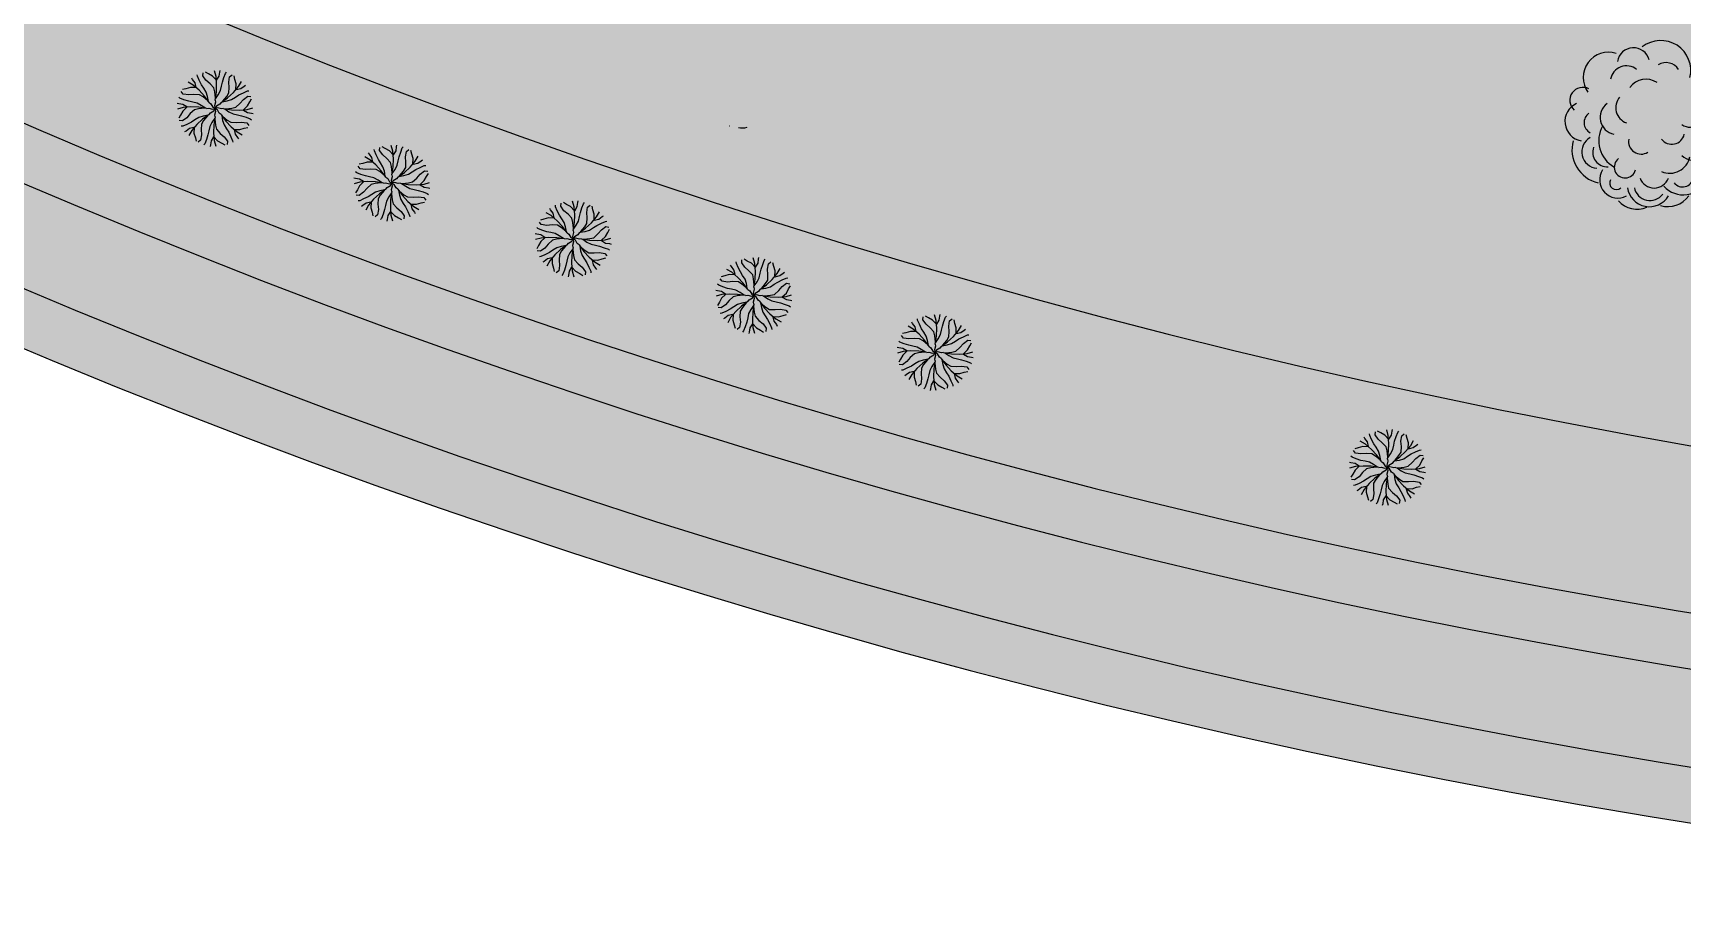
# Model space of a CAD drawing. Header units: centimetres. Extents: x 36197 to 153554, y 16793 to 70808.
# Drawn here: x 75743 to 87645, y 21696 to 28059 of the extents above; entities that cross this region are included whole.
import ezdxf

# ---------------------------------------------------------------- set-up
doc = ezdxf.new("R2010")
doc.units = ezdxf.units.CM
for name, color, linetype, transparency in [('Autocad blocks Vol.2$0$CAY', 94, 'Continuous', 0.8), ('Pemukiman', 250, 'Continuous', 0.8), ('Rel Kereta', 230, 'Continuous', 0.8), ('Rumah', 18, 'Continuous', 0.8), ('Tamanaa', 192, 'Continuous', 0.8)]:
    doc.layers.add(name, color=color, linetype=linetype, transparency=transparency)
doc.layers.add('vegetasi', color=7, linetype='Continuous', true_color=0x03c13d, transparency=0.8)

# ---------------------------------------------------------------- blocks, each defined once
blk = doc.blocks.new('Autocad blocks Vol.2$0$A$C77DD64D8')
at = {"layer": 'Autocad blocks Vol.2$0$CAY'}
for p, q in [((205, 886), (194, 903)), ((238, 842), (205, 886)), ((270, 927), (267, 947)), ((293, 874), (270, 927)), ((323, 816), (293, 874)), ((340, 933), (344, 974)), ((381, 875), (340, 933)), ((414, 958), (373, 983)), ((435, 829), (381, 875)), ((468, 929), (414, 958)), ((518, 875), (468, 929)), ((514, 925), (493, 999)), ((522, 821), (514, 925)), ((522, 875), (556, 929)), ((556, 929), (564, 983)), ((564, 983), (568, 1003)), ((597, 850), (618, 912)), ((618, 912), (638, 966)), ((638, 966), (651, 983)), ((681, 851), (692, 921)), ((692, 921), (725, 947)), ((763, 886), (751, 933)), ((780, 827), (763, 886)), ((82, 692), (56, 725)), ((117, 763), (71, 751)), ((153, 681), (82, 692)), ((176, 780), (117, 763)), ((211, 810), (144, 848)), ((223, 686), (153, 681)), ((249, 777), (176, 780)), ((291, 742), (211, 810)), ((296, 684), (223, 686)), ((252, 780), (238, 842)), ((361, 666), (291, 742)), ((343, 654), (296, 684)), ((352, 769), (323, 816)), ((405, 604), (343, 654)), ((384, 719), (352, 769)), ((423, 581), (361, 666)), ((402, 660), (384, 719)), ((414, 595), (402, 660)), ((485, 775), (435, 829)), ((498, 721), (485, 775)), ((506, 642), (498, 721)), ((502, 613), (518, 717)), ((506, 630), (543, 684)), ((518, 717), (522, 821)), ((543, 684), (572, 738)), ((572, 738), (585, 796)), ((585, 796), (597, 850)), ((604, 598), (654, 660)), ((654, 660), (684, 707)), ((666, 642), (742, 713)), ((686, 780), (681, 851)), ((684, 707), (686, 780)), ((742, 713), (810, 792)), ((769, 651), (816, 681)), ((777, 754), (780, 827)), ((780, 751), (842, 765)), ((810, 792), (848, 859)), ((816, 681), (874, 710)), ((842, 765), (886, 798)), ((874, 710), (927, 733)), ((875, 622), (933, 664)), ((886, 798), (903, 809)), ((927, 733), (947, 736)), ((933, 664), (974, 659)), ((21, 564), (0, 568)), ((79, 514), (4, 493)), ((37, 638), (21, 651)), ((75, 556), (21, 564)), ((91, 618), (37, 638)), ((75, 468), (46, 414)), ((128, 522), (75, 556)), ((128, 518), (75, 468)), ((182, 522), (79, 514)), ((153, 597), (91, 618)), ((174, 435), (128, 381)), ((207, 585), (153, 597)), ((228, 485), (174, 435)), ((286, 518), (182, 522)), ((265, 572), (207, 585)), ((282, 498), (228, 485)), ((319, 543), (265, 572)), ((361, 506), (282, 498)), ((390, 502), (286, 518)), ((373, 506), (319, 543)), ((390, 502), (419, 506)), ((419, 506), (468, 493)), ((423, 581), (446, 563)), ((423, 423), (440, 446)), ((440, 446), (484, 472)), ((446, 563), (472, 519)), ((468, 493), (502, 502)), ((472, 519), (502, 502)), ((484, 472), (502, 502)), ((506, 585), (493, 535)), ((493, 535), (502, 502)), ((498, 419), (510, 468)), ((502, 613), (506, 585)), ((519, 531), (502, 502)), ((535, 510), (502, 502)), ((531, 484), (502, 502)), ((510, 468), (502, 502)), ((563, 557), (519, 531)), ((557, 440), (531, 484)), ((585, 498), (535, 510)), ((581, 423), (557, 440)), ((581, 581), (563, 557)), ((581, 581), (666, 642)), ((613, 502), (585, 498)), ((595, 590), (660, 601)), ((613, 502), (717, 485)), ((630, 498), (684, 460)), ((642, 498), (721, 506)), ((660, 601), (719, 619)), ((684, 460), (738, 431)), ((717, 485), (821, 481)), ((719, 619), (769, 651)), ((721, 506), (775, 518)), ((775, 518), (829, 568)), ((821, 481), (925, 489)), ((829, 568), (875, 622)), ((875, 485), (929, 535)), ((875, 481), (929, 448)), ((925, 489), (999, 510)), ((929, 535), (958, 589)), ((929, 448), (983, 440)), ((958, 589), (983, 630)), ((983, 440), (1003, 435)), ((46, 414), (21, 373)), ((70, 340), (29, 344)), ((77, 270), (56, 267)), ((128, 381), (70, 340)), ((129, 293), (77, 270)), ((162, 238), (118, 205)), ((188, 323), (129, 293)), ((223, 252), (162, 238)), ((235, 352), (188, 323)), ((261, 291), (194, 211)), ((226, 249), (223, 176)), ((285, 384), (235, 352)), ((337, 361), (261, 291)), ((343, 402), (285, 384)), ((320, 296), (317, 223)), ((317, 223), (323, 153)), ((349, 343), (320, 296)), ((423, 423), (337, 361)), ((408, 414), (343, 402)), ((399, 405), (349, 343)), ((431, 265), (419, 207)), ((460, 319), (431, 265)), ((498, 373), (460, 319)), ((485, 286), (481, 182)), ((502, 390), (485, 286)), ((502, 390), (498, 419)), ((498, 361), (506, 282)), ((506, 282), (518, 228)), ((518, 228), (568, 174)), ((581, 423), (642, 337)), ((590, 408), (601, 343)), ((598, 399), (660, 349)), ((601, 343), (619, 285)), ((619, 285), (651, 235)), ((642, 337), (713, 261)), ((651, 235), (681, 188)), ((660, 349), (707, 320)), ((707, 320), (780, 317)), ((713, 261), (792, 194)), ((738, 431), (796, 419)), ((751, 223), (765, 162)), ((754, 226), (827, 223)), ((780, 317), (851, 323)), ((796, 419), (850, 406)), ((827, 223), (886, 241)), ((850, 406), (912, 386)), ((851, 323), (921, 311)), ((886, 241), (933, 252)), ((912, 386), (966, 365)), ((921, 311), (947, 279)), ((966, 365), (983, 352)), ((118, 205), (100, 194)), ((194, 211), (156, 144)), ((223, 176), (241, 117)), ((241, 117), (252, 71)), ((311, 82), (279, 56)), ((323, 153), (311, 82)), ((365, 37), (352, 21)), ((386, 91), (365, 37)), ((406, 153), (386, 91)), ((419, 207), (406, 153)), ((440, 21), (435, 0)), ((448, 75), (440, 21)), ((481, 128), (448, 75)), ((481, 182), (489, 79)), ((485, 128), (535, 75)), ((489, 79), (510, 4)), ((535, 75), (589, 46)), ((568, 174), (622, 128)), ((589, 46), (630, 21)), ((622, 128), (664, 70)), ((664, 70), (659, 29)), ((681, 188), (710, 129)), ((710, 129), (733, 77)), ((733, 77), (736, 56)), ((765, 162), (798, 118)), ((792, 194), (859, 156)), ((798, 118), (809, 100))]:
    blk.add_line(p, q, dxfattribs=at)
blk = doc.blocks.new('Autocad blocks Vol.2$0$A$C686017BC')
at = {"layer": 'Autocad blocks Vol.2$0$CAY'}
for centre, radius, start, end in [((405.7, 589.9), 128.3, 346.30159, 127.93702), ((182.9, 559.8), 108.6, 72.59784, 215.22185), ((288.8, 617.7), 69.5, 15.0372, 170.80598), ((258.8, 541.4), 68.6, 50.32486, 170.56423), ((427.4, 558.9), 64.9, 32.9254, 120.2819), ((593, 538.8), 87.6, 307.76902, 119.59535), ((72.5, 462.6), 55.3, 61.28893, 228.74307), ((342.8, 466), 86.6, 57.13995, 143.11531), ((514.1, 490.3), 63.4, 340.87023, 60.91392), ((644.2, 443.9), 85.2, 268.3457, 71.80761), ((80.2, 372.1), 84, 114.23257, 259.6453), ((220.7, 389.5), 73.9, 126.66848, 258.25419), ((283.1, 431.2), 69.8, 139.59515, 249.81307), ((527.9, 399), 51.1, 231.95045, 44.67025), ((126.8, 367.1), 48.8, 124.73037, 241.94458), ((658.6, 305.7), 65.7, 241.47099, 65.95299), ((173.2, 252), 146.9, 165.20889, 256.0533), ((138.9, 242.1), 70.6, 119.78473, 265.13794), ((266.9, 289.2), 126.3, 150.28539, 240.99024), ((322, 286.7), 54.2, 169.70349, 302.45727), ((452.8, 329.5), 54.7, 217.19473, 347.00179), ((542.4, 268.9), 62.1, 222.20157, 26.26704), ((629.9, 317.2), 43.2, 285.9189, 18.69621), ((177.3, 241), 62.5, 160.57237, 273.75969), ((253.2, 176.9), 46.1, 127.7327, 344.8714), ((443.8, 239.5), 88.7, 247.01197, 347.43415), ((604.8, 216.9), 84.1, 224.5472, 16.64524), ((601, 198.9), 37.7, 212.32426, 34.48841), ((222.2, 122.4), 77.6, 146.82998, 298.30349), ((215.3, 109), 28.1, 149.52165, 313.58712), ((357, 101.6), 94.1, 187.92137, 329.62719), ((359.8, 102.4), 68.3, 191.61924, 322.62334), ((377.7, 151.8), 64.3, 199.63803, 340.36197), ((501.9, 169.7), 111.3, 221.76929, 335.3394), ((498.7, 139.4), 47, 219.61094, 348.69611), ((305, 104.2), 106.9, 221.57553, 292.66704), ((435.8, 118), 110.2, 253.38413, 324.47564)]:
    blk.add_arc(centre, radius, start, end, dxfattribs=at)
blk = doc.blocks.new('A$C2929cfc0')
at = {"layer": 'Rumah', "xscale": 0.001, "yscale": 0.001, "zscale": 0.001}
blk.add_blockref('Autocad blocks Vol.2$0$A$C686017BC', (0.0038, 0.0027), dxfattribs=at)

msp = doc.modelspace()

# ---------------------------------------------------------------- hatches: boundary and pattern name
at = {"layer": 'Pemukiman', "true_color": 0x58ba48}
h = msp.add_hatch(color=85, dxfattribs=at)
h.dxf.hatch_style = 1
h.paths.add_polyline_path([(104969, 23982), (113009, 25350), (112920, 25872), (112882, 25881), (112819, 25928), (112779, 25996), (112768, 26074), (112816, 26993, -0.321038), (55925, 44356), (55629, 42906, 0.277679)])
at = {"layer": 'Pemukiman', "true_color": 0x8cd86b}
h = msp.add_hatch(color=73, dxfattribs=at)
h.dxf.hatch_style = 1
h.paths.add_polyline_path([(94313, 35173), (89072, 35186), (89069, 35146), (88962, 33579), (88166, 32723), (84171, 31862), (84456, 28175), (80952, 28302), (79217, 28776), (78849, 31450), (73594, 31042), (73524, 30585), (73471, 29800, 0.098362), (92652, 24462)])
at = {"layer": 'Rel Kereta', "true_color": 0x928178, "transparency": 33554687}
h = msp.add_hatch(color=252, dxfattribs=at)
h.dxf.hatch_style = 1
h.paths.add_polyline_path([(105230, 22506), (127360, 25793), (127384, 26200), (105161, 22900, -0.317213), (50534, 48542), (42260, 69167), (41849, 69198), (41817, 69198), (50173, 48368, 0.317358)])
at = {"layer": 'Rel Kereta', "true_color": 0x606161, "transparency": 33554687}
h = msp.add_hatch(color=251, dxfattribs=at)
h.dxf.hatch_style = 1
h.paths.add_polyline_path([(127384, 26200), (127453, 27402), (105037, 23588, -0.309326), (51894, 47610), (51194, 48777), (43049, 69079), (42869, 69120), (42260, 69167), (50534, 48542, 0.317213), (105161, 22900)])
at = {"layer": 'Rel Kereta', "true_color": 0x928178, "transparency": 33554687}
h = msp.add_hatch(color=252, dxfattribs=at)
h.dxf.hatch_style = 1
h.paths.add_polyline_path([(52236, 47817, 0.031685), (56102, 42607, -0.698583), (56193, 42756, -0.962774), (56524, 42914, -0.877474), (56953, 42902, -0.680311), (57135, 42506, -0.586323), (56950, 42176, -0.717675), (56745, 42092, -1.030255), (56410, 41930, 0.271121), (104969, 23982), (127477, 27812), (127453, 27402), (105037, 23588, -0.309326), (51894, 47610), (51194, 48777), (43049, 69079), (44028, 68858), (51475, 48959), (51770, 48229, 0.154532)])

# ---------------------------------------------------------------- linework, layer by layer
at = {"layer": 'Pemukiman'}
msp.add_line((80769, 27387), (80768, 27387), dxfattribs=at)
for centre, radius, start, end in [((96498, 75411), 51094, 217.4306, 288.6251), ((80862, 27544), 170, 260.7154, 282.0635)]:
    msp.add_arc(centre, radius, start, end, dxfattribs=at)
at = {"layer": 'Rel Kereta', "color": 18, "true_color": 0x000000}
for radius, start in [(52344, 209.6551), (52744, 209.6251), (51245, 211.2996), (51645, 211.2996)]:
    msp.add_arc((96023, 74440), radius, start, 280.054, dxfattribs=at)

# ---------------------------------------------------------------- block references
at = {"layer": 'Tamanaa', "xscale": 0.5472235741369288, "yscale": 0.5472235741369288, "zscale": 0.5472235741369288}
for p in [(76783, 27239), (78059, 26700), (79367, 26297), (80672, 25888), (81980, 25477), (85244, 24646)]:
    msp.add_blockref('Autocad blocks Vol.2$0$A$C77DD64D8', p, dxfattribs=at)
at = {"layer": 'vegetasi', "xscale": 1689.015032050628, "yscale": 1689.015032050628, "zscale": 1689.015032050628}
msp.add_blockref('A$C2929cfc0', (86800, 26787), dxfattribs=at)

doc.saveas('drawing.dxf')
